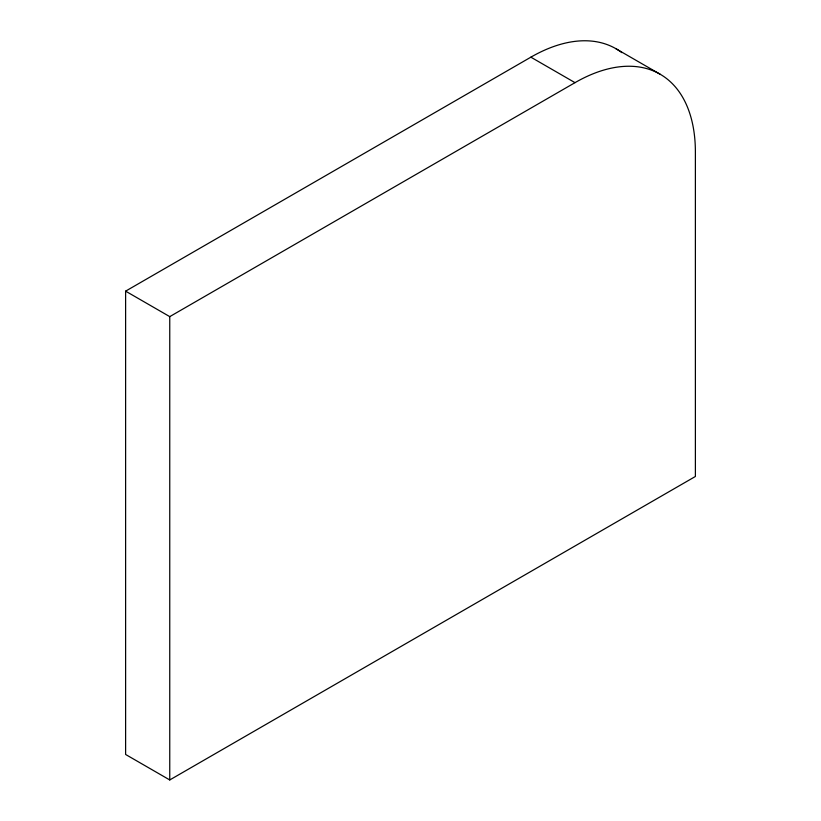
<?xml version="1.0" encoding="UTF-8"?>
<svg xmlns="http://www.w3.org/2000/svg" width="821" height="821" viewBox="0 0 821 821"><rect width="100%" height="100%" fill="white"/><g stroke="black" fill="none" stroke-linecap="round" stroke-linejoin="round"><path stroke-width="1.23" d="M530.869 57.172L575.008 82.654A170.234 98.284 -60 0 1 695.387 152.162L695.387 476.478L169.752 779.95L125.613 754.468L125.613 291.147L530.869 57.172A170.234 98.284 -60 0 1 621.846 52.626M125.613 291.147L169.752 316.629L575.008 82.654M615.986 48.747L660.125 74.229M169.752 316.629L169.752 779.95"/></g></svg>
